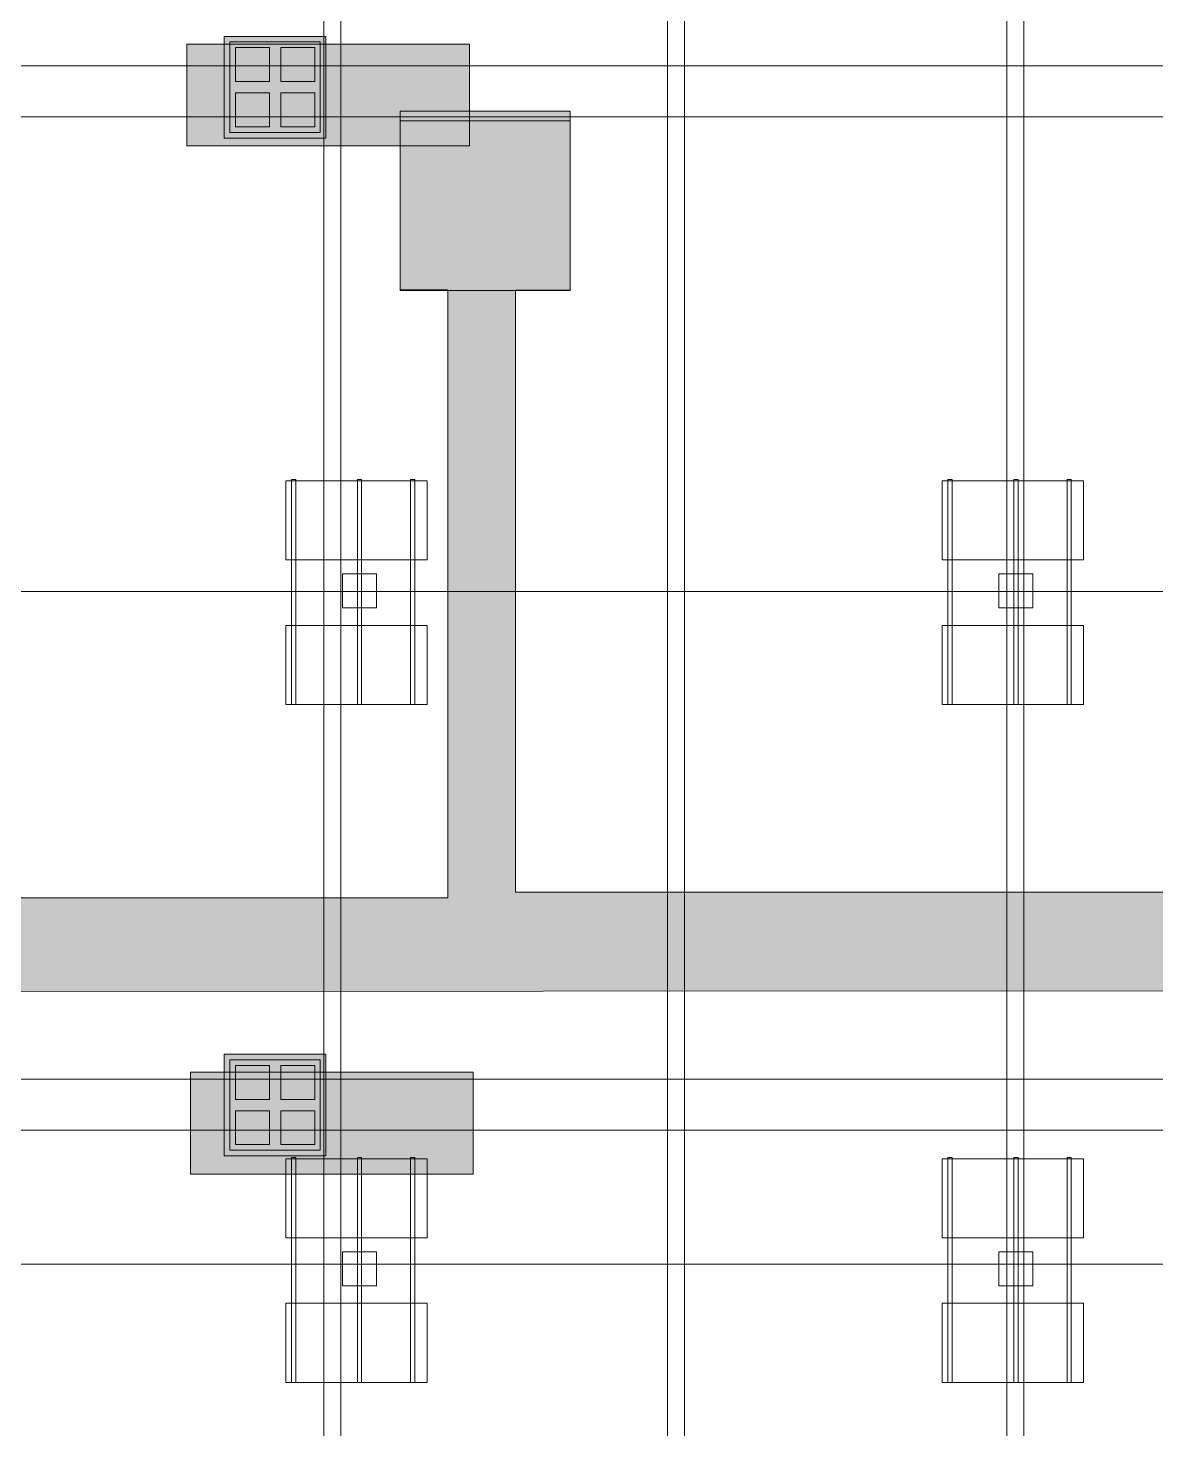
# Model space of a CAD drawing. Header units: inches. Extents: x -10671 to 1761, y -674 to 7170.
# Drawn here: x -8745.6 to -8346.8, y 3143.7 to 3639.2 of the extents above; entities that cross this region are included whole.
import ezdxf

# ---------------------------------------------------------------- set-up
doc = ezdxf.new("R2010")
doc.units = ezdxf.units.IN
doc.header["$LTSCALE"] = 19.2
doc.header["$MEASUREMENT"] = 0
for name, color, linetype, lineweight, true_color in [('DWG-bldg-utility box', 3, 'Continuous', 18, 0x00ff00), ('Venue-Ceiling-HVAC', 7, 'Continuous', 5, 0xbbbbbb), ('Venue-NO HANG ZONE', 7, 'Continuous', 15, 0xdd0000), ('Venue-Rigging Steel-High', 7, 'Continuous', 5, 0x800000), ('Venue-Rigging Steel-Low', 7, 'Continuous', 5, 0x0000dd)]:
    doc.layers.add(name, color=color, linetype=linetype, lineweight=lineweight, true_color=true_color)
for name, color, linetype, lineweight in [('Venue-Ceiling-Lights', 7, 'Continuous', 5), ('Venue-Ceiling-Lights Circuits', 7, 'Continuous', 5), ('Venue-Floor Pockets', 7, 'Continuous', 5)]:
    doc.layers.add(name, color=color, linetype=linetype, lineweight=lineweight)

# ---------------------------------------------------------------- blocks, each defined once
blk = doc.blocks.new('FLOORBOX')
at = {"layer": 'Venue-Floor Pockets', "linetype": 'Continuous', "lineweight": 0, "true_color": 0xaaaaaa}
blk.add_hatch(color=253, dxfattribs=at).paths.add_polyline_path([(-18, 18), (18, 18), (18, -18), (-18, -18)])
at = {"layer": 'Venue-Floor Pockets', "linetype": 'Continuous', "lineweight": 0, "true_color": 0xbbbbbb}
blk.add_hatch(color=9, dxfattribs=at).paths.add_polyline_path([(-16, 16), (16, 16), (16, -16), (-16, -16)])
at = {"layer": 'Venue-Floor Pockets', "linetype": 'Continuous', "lineweight": 0, "true_color": 0xdddddd}
for points in [[(-14, 14), (-2, 14), (-2, 2), (-14, 2)], [(2, 14), (14, 14), (14, 2), (2, 2)], [(-14, -2), (-2, -2), (-2, -14), (-14, -14)], [(2, -2), (14, -2), (14, -14), (2, -14)]]:
    blk.add_hatch(color=254, dxfattribs=at).paths.add_polyline_path(points)
at = {"layer": 'Venue-Floor Pockets', "color": 7, "linetype": 'Continuous', "lineweight": 5, "flags": 128}
for points in [[(-18, 18), (18, 18), (18, -18), (-18, -18)], [(-16, 16), (16, 16), (16, -16), (-16, -16)], [(-14, 14), (-2, 14), (-2, 2), (-14, 2)], [(2, 14), (14, 14), (14, 2), (2, 2)], [(-14, -2), (-2, -2), (-2, -14), (-14, -14)], [(2, -2), (14, -2), (14, -14), (2, -14)]]:
    blk.add_lwpolyline(points, close=True, dxfattribs=at)
blk = doc.blocks.new('Group-7-1')
at = {"layer": 'Venue-Ceiling-HVAC'}
for points in [[(-8613.97, 3546.41, 360.05), (-8613.97, 3546.41, 390.05), (-8613.97, 3606.41, 390.05), (-8613.97, 3606.41, 360.05)], [(-8613.97, 3606.41, 360.05), (-8613.97, 3606.41, 390.05), (-8553.97, 3606.41, 390.05), (-8553.97, 3606.41, 360.05)], [(-8613.97, 3546.41, 360.05), (-8613.97, 3606.41, 360.05), (-8553.97, 3606.41, 360.05), (-8553.97, 3546.41, 360.05)], [(-8613.97, 3546.41, 390.05), (-8613.97, 3606.41, 390.05), (-8553.97, 3606.41, 390.05), (-8553.97, 3546.41, 390.05)], [(-8553.97, 3606.41, 360.05), (-8553.97, 3606.41, 390.05), (-8553.97, 3546.41, 390.05), (-8553.97, 3546.41, 360.05)], [(-8553.97, 3546.41, 360.05), (-8553.97, 3546.41, 390.05), (-8613.97, 3546.41, 390.05), (-8613.97, 3546.41, 360.05)]]:
    blk.add_3dface(points, dxfattribs=at)
blk = doc.blocks.new('Group-10-1')
at = {"layer": 'Venue-Ceiling-HVAC'}
blk.add_blockref('Group-7-1', (0, 0), dxfattribs=at)
blk = doc.blocks.new('Group-235-1')
at = {"layer": 'Venue-Ceiling-Lights', "color": 7, "linetype": 'Continuous', "lineweight": 5}
for points in [[(-8654.49, 3399.93, 355.98), (-8654.49, 3399.93, 359.98), (-8654.49, 3427.93, 359.98), (-8654.49, 3427.93, 355.98)], [(-8654.49, 3427.93, 355.98), (-8654.49, 3427.93, 359.98), (-8604.49, 3427.93, 359.98), (-8604.49, 3427.93, 355.98)], [(-8604.49, 3427.93, 359.98), (-8654.49, 3427.93, 359.98), (-8654.49, 3399.93, 359.98), (-8604.49, 3399.93, 359.98)], [(-8604.49, 3399.93, 355.98), (-8654.49, 3399.93, 355.98), (-8654.49, 3427.93, 355.98), (-8604.49, 3427.93, 355.98)], [(-8604.49, 3427.93, 355.98), (-8604.49, 3427.93, 359.98), (-8604.49, 3399.93, 359.98), (-8604.49, 3399.93, 355.98)], [(-8604.49, 3399.93, 355.98), (-8604.49, 3399.93, 359.98), (-8654.49, 3399.93, 359.98), (-8654.49, 3399.93, 355.98)]]:
    blk.add_3dface(points, dxfattribs=at)
blk = doc.blocks.new('Group-236-1')
at = {"layer": 'Venue-Ceiling-Lights', "color": 7, "linetype": 'Continuous', "lineweight": 5}
for points in [[(-8610.34, 3399.93, 360.05), (-8610.34, 3399.93, 361.05), (-8610.34, 3479.51, 361.05), (-8610.34, 3479.51, 360.05)], [(-8610.34, 3479.51, 360.05), (-8610.34, 3479.51, 361.05), (-8608.84, 3479.51, 361.05), (-8608.84, 3479.51, 360.05)], [(-8608.84, 3479.51, 361.05), (-8610.34, 3479.51, 361.05), (-8610.34, 3399.93, 361.05), (-8608.84, 3399.93, 361.05)], [(-8608.84, 3399.93, 360.05), (-8610.34, 3399.93, 360.05), (-8610.34, 3479.51, 360.05), (-8608.84, 3479.51, 360.05)], [(-8608.84, 3479.51, 360.05), (-8608.84, 3479.51, 361.05), (-8608.84, 3399.93, 361.05), (-8608.84, 3399.93, 360.05)], [(-8608.84, 3399.93, 360.05), (-8608.84, 3399.93, 361.05), (-8610.34, 3399.93, 361.05), (-8610.34, 3399.93, 360.05)]]:
    blk.add_3dface(points, dxfattribs=at)
blk = doc.blocks.new('Group-237-1')
at = {"layer": 'Venue-Ceiling-Lights', "color": 7, "linetype": 'Continuous', "lineweight": 5}
for points in [[(-8629.16, 3399.93, 360.05), (-8629.16, 3399.93, 361.05), (-8629.16, 3479.51, 361.05), (-8629.16, 3479.51, 360.05)], [(-8629.16, 3479.51, 360.05), (-8629.16, 3479.51, 361.05), (-8627.66, 3479.51, 361.05), (-8627.66, 3479.51, 360.05)], [(-8627.66, 3479.51, 361.05), (-8629.16, 3479.51, 361.05), (-8629.16, 3399.93, 361.05), (-8627.66, 3399.93, 361.05)], [(-8627.66, 3399.93, 360.05), (-8629.16, 3399.93, 360.05), (-8629.16, 3479.51, 360.05), (-8627.66, 3479.51, 360.05)], [(-8627.66, 3479.51, 360.05), (-8627.66, 3479.51, 361.05), (-8627.66, 3399.93, 361.05), (-8627.66, 3399.93, 360.05)], [(-8627.66, 3399.93, 360.05), (-8627.66, 3399.93, 361.05), (-8629.16, 3399.93, 361.05), (-8629.16, 3399.93, 360.05)]]:
    blk.add_3dface(points, dxfattribs=at)
blk = doc.blocks.new('Group-238-1')
at = {"layer": 'Venue-Ceiling-Lights', "color": 7, "linetype": 'Continuous', "lineweight": 5}
for points in [[(-8652.43, 3399.93, 360.05), (-8652.43, 3399.93, 361.05), (-8652.43, 3479.51, 361.05), (-8652.43, 3479.51, 360.05)], [(-8652.43, 3479.51, 360.05), (-8652.43, 3479.51, 361.05), (-8650.93, 3479.51, 361.05), (-8650.93, 3479.51, 360.05)], [(-8650.93, 3479.51, 361.05), (-8652.43, 3479.51, 361.05), (-8652.43, 3399.93, 361.05), (-8650.93, 3399.93, 361.05)], [(-8650.93, 3399.93, 360.05), (-8652.43, 3399.93, 360.05), (-8652.43, 3479.51, 360.05), (-8650.93, 3479.51, 360.05)], [(-8650.93, 3479.51, 360.05), (-8650.93, 3479.51, 361.05), (-8650.93, 3399.93, 361.05), (-8650.93, 3399.93, 360.05)], [(-8650.93, 3399.93, 360.05), (-8650.93, 3399.93, 361.05), (-8652.43, 3399.93, 361.05), (-8652.43, 3399.93, 360.05)]]:
    blk.add_3dface(points, dxfattribs=at)
blk = doc.blocks.new('Group-239-1')
at = {"layer": 'Venue-Ceiling-Lights', "color": 7, "linetype": 'Continuous', "lineweight": 5}
for points in [[(-8654.49, 3451.08, 355.98), (-8654.49, 3451.08, 359.98), (-8654.49, 3479.08, 359.98), (-8654.49, 3479.08, 355.98)], [(-8654.49, 3479.08, 355.98), (-8654.49, 3479.08, 359.98), (-8604.49, 3479.08, 359.98), (-8604.49, 3479.08, 355.98)], [(-8604.49, 3479.08, 359.98), (-8654.49, 3479.08, 359.98), (-8654.49, 3451.08, 359.98), (-8604.49, 3451.08, 359.98)], [(-8604.49, 3451.08, 355.98), (-8654.49, 3451.08, 355.98), (-8654.49, 3479.08, 355.98), (-8604.49, 3479.08, 355.98)], [(-8604.49, 3479.08, 355.98), (-8604.49, 3479.08, 359.98), (-8604.49, 3451.08, 359.98), (-8604.49, 3451.08, 355.98)], [(-8604.49, 3451.08, 355.98), (-8604.49, 3451.08, 359.98), (-8654.49, 3451.08, 359.98), (-8654.49, 3451.08, 355.98)]]:
    blk.add_3dface(points, dxfattribs=at)
blk = doc.blocks.new('Group-240-1')
at = {"layer": 'Venue-Ceiling-Lights', "color": 7, "linetype": 'Continuous', "lineweight": 5}
for points in [[(-8634.44, 3446.16, 350), (-8634.44, 3446.16, 356), (-8622.44, 3446.16, 356), (-8622.44, 3446.16, 350)], [(-8634.44, 3434.16, 350), (-8634.44, 3434.16, 356), (-8634.44, 3446.16, 356), (-8634.44, 3446.16, 350)], [(-8622.44, 3446.16, 356), (-8634.44, 3446.16, 356), (-8634.44, 3434.16, 356), (-8622.44, 3434.16, 356)], [(-8622.44, 3434.16, 350), (-8634.44, 3434.16, 350), (-8634.44, 3446.16, 350), (-8622.44, 3446.16, 350)], [(-8622.44, 3446.16, 350), (-8622.44, 3446.16, 356), (-8622.44, 3434.16, 356), (-8622.44, 3434.16, 350)], [(-8622.44, 3434.16, 350), (-8622.44, 3434.16, 356), (-8634.44, 3434.16, 356), (-8634.44, 3434.16, 350)]]:
    blk.add_3dface(points, dxfattribs=at)
blk = doc.blocks.new('Group-241-1')
at = {"layer": 'Venue-Ceiling-Lights', "color": 7}
for name in ['Group-239-1', 'Group-238-1', 'Group-237-1', 'Group-236-1', 'Group-235-1']:
    blk.add_blockref(name, (0, 0), dxfattribs=at)
at = {"layer": 'Venue-Ceiling-Lights', "color": 1, "true_color": 0xff0000}
blk.add_blockref('Group-240-1', (0, 0), dxfattribs=at)
blk = doc.blocks.new('Group-242-1')
at = {"layer": 'Venue-Ceiling-Lights', "color": 7, "linetype": 'Continuous', "lineweight": 5}
for points in [[(-8654.49, 3160.18, 355.98), (-8654.49, 3160.18, 359.98), (-8654.49, 3188.18, 359.98), (-8654.49, 3188.18, 355.98)], [(-8654.49, 3188.18, 355.98), (-8654.49, 3188.18, 359.98), (-8604.49, 3188.18, 359.98), (-8604.49, 3188.18, 355.98)], [(-8604.49, 3188.18, 359.98), (-8654.49, 3188.18, 359.98), (-8654.49, 3160.18, 359.98), (-8604.49, 3160.18, 359.98)], [(-8604.49, 3160.18, 355.98), (-8654.49, 3160.18, 355.98), (-8654.49, 3188.18, 355.98), (-8604.49, 3188.18, 355.98)], [(-8604.49, 3188.18, 355.98), (-8604.49, 3188.18, 359.98), (-8604.49, 3160.18, 359.98), (-8604.49, 3160.18, 355.98)], [(-8604.49, 3160.18, 355.98), (-8604.49, 3160.18, 359.98), (-8654.49, 3160.18, 359.98), (-8654.49, 3160.18, 355.98)]]:
    blk.add_3dface(points, dxfattribs=at)
blk = doc.blocks.new('Group-243-1')
at = {"layer": 'Venue-Ceiling-Lights', "color": 7, "linetype": 'Continuous', "lineweight": 5}
for points in [[(-8610.34, 3160.18, 360.05), (-8610.34, 3160.18, 361.05), (-8610.34, 3239.77, 361.05), (-8610.34, 3239.77, 360.05)], [(-8610.34, 3239.77, 360.05), (-8610.34, 3239.77, 361.05), (-8608.84, 3239.77, 361.05), (-8608.84, 3239.77, 360.05)], [(-8608.84, 3239.77, 361.05), (-8610.34, 3239.77, 361.05), (-8610.34, 3160.18, 361.05), (-8608.84, 3160.18, 361.05)], [(-8608.84, 3160.18, 360.05), (-8610.34, 3160.18, 360.05), (-8610.34, 3239.77, 360.05), (-8608.84, 3239.77, 360.05)], [(-8608.84, 3239.77, 360.05), (-8608.84, 3239.77, 361.05), (-8608.84, 3160.18, 361.05), (-8608.84, 3160.18, 360.05)], [(-8608.84, 3160.18, 360.05), (-8608.84, 3160.18, 361.05), (-8610.34, 3160.18, 361.05), (-8610.34, 3160.18, 360.05)]]:
    blk.add_3dface(points, dxfattribs=at)
blk = doc.blocks.new('Group-244-1')
at = {"layer": 'Venue-Ceiling-Lights', "color": 7, "linetype": 'Continuous', "lineweight": 5}
for points in [[(-8629.16, 3160.18, 360.05), (-8629.16, 3160.18, 361.05), (-8629.16, 3239.77, 361.05), (-8629.16, 3239.77, 360.05)], [(-8629.16, 3239.77, 360.05), (-8629.16, 3239.77, 361.05), (-8627.66, 3239.77, 361.05), (-8627.66, 3239.77, 360.05)], [(-8627.66, 3239.77, 361.05), (-8629.16, 3239.77, 361.05), (-8629.16, 3160.18, 361.05), (-8627.66, 3160.18, 361.05)], [(-8627.66, 3160.18, 360.05), (-8629.16, 3160.18, 360.05), (-8629.16, 3239.77, 360.05), (-8627.66, 3239.77, 360.05)], [(-8627.66, 3239.77, 360.05), (-8627.66, 3239.77, 361.05), (-8627.66, 3160.18, 361.05), (-8627.66, 3160.18, 360.05)], [(-8627.66, 3160.18, 360.05), (-8627.66, 3160.18, 361.05), (-8629.16, 3160.18, 361.05), (-8629.16, 3160.18, 360.05)]]:
    blk.add_3dface(points, dxfattribs=at)
blk = doc.blocks.new('Group-245-1')
at = {"layer": 'Venue-Ceiling-Lights', "color": 7, "linetype": 'Continuous', "lineweight": 5}
for points in [[(-8652.43, 3160.18, 360.05), (-8652.43, 3160.18, 361.05), (-8652.43, 3239.77, 361.05), (-8652.43, 3239.77, 360.05)], [(-8652.43, 3239.77, 360.05), (-8652.43, 3239.77, 361.05), (-8650.93, 3239.77, 361.05), (-8650.93, 3239.77, 360.05)], [(-8650.93, 3239.77, 361.05), (-8652.43, 3239.77, 361.05), (-8652.43, 3160.18, 361.05), (-8650.93, 3160.18, 361.05)], [(-8650.93, 3160.18, 360.05), (-8652.43, 3160.18, 360.05), (-8652.43, 3239.77, 360.05), (-8650.93, 3239.77, 360.05)], [(-8650.93, 3239.77, 360.05), (-8650.93, 3239.77, 361.05), (-8650.93, 3160.18, 361.05), (-8650.93, 3160.18, 360.05)], [(-8650.93, 3160.18, 360.05), (-8650.93, 3160.18, 361.05), (-8652.43, 3160.18, 361.05), (-8652.43, 3160.18, 360.05)]]:
    blk.add_3dface(points, dxfattribs=at)
blk = doc.blocks.new('Group-246-1')
at = {"layer": 'Venue-Ceiling-Lights', "color": 7, "linetype": 'Continuous', "lineweight": 5}
for points in [[(-8654.49, 3211.33, 355.98), (-8654.49, 3211.33, 359.98), (-8654.49, 3239.33, 359.98), (-8654.49, 3239.33, 355.98)], [(-8654.49, 3239.33, 355.98), (-8654.49, 3239.33, 359.98), (-8604.49, 3239.33, 359.98), (-8604.49, 3239.33, 355.98)], [(-8604.49, 3239.33, 359.98), (-8654.49, 3239.33, 359.98), (-8654.49, 3211.33, 359.98), (-8604.49, 3211.33, 359.98)], [(-8604.49, 3211.33, 355.98), (-8654.49, 3211.33, 355.98), (-8654.49, 3239.33, 355.98), (-8604.49, 3239.33, 355.98)], [(-8604.49, 3239.33, 355.98), (-8604.49, 3239.33, 359.98), (-8604.49, 3211.33, 359.98), (-8604.49, 3211.33, 355.98)], [(-8604.49, 3211.33, 355.98), (-8604.49, 3211.33, 359.98), (-8654.49, 3211.33, 359.98), (-8654.49, 3211.33, 355.98)]]:
    blk.add_3dface(points, dxfattribs=at)
blk = doc.blocks.new('Group-247-1')
at = {"layer": 'Venue-Ceiling-Lights', "color": 7, "linetype": 'Continuous', "lineweight": 5}
for points in [[(-8634.44, 3206.41, 350), (-8634.44, 3206.41, 356), (-8622.44, 3206.41, 356), (-8622.44, 3206.41, 350)], [(-8634.44, 3194.41, 350), (-8634.44, 3194.41, 356), (-8634.44, 3206.41, 356), (-8634.44, 3206.41, 350)], [(-8622.44, 3206.41, 356), (-8634.44, 3206.41, 356), (-8634.44, 3194.41, 356), (-8622.44, 3194.41, 356)], [(-8622.44, 3194.41, 350), (-8634.44, 3194.41, 350), (-8634.44, 3206.41, 350), (-8622.44, 3206.41, 350)], [(-8622.44, 3206.41, 350), (-8622.44, 3206.41, 356), (-8622.44, 3194.41, 356), (-8622.44, 3194.41, 350)], [(-8622.44, 3194.41, 350), (-8622.44, 3194.41, 356), (-8634.44, 3194.41, 356), (-8634.44, 3194.41, 350)]]:
    blk.add_3dface(points, dxfattribs=at)
blk = doc.blocks.new('Group-248-1')
at = {"layer": 'Venue-Ceiling-Lights', "color": 7}
for name in ['Group-246-1', 'Group-245-1', 'Group-244-1', 'Group-243-1', 'Group-242-1']:
    blk.add_blockref(name, (0, 0), dxfattribs=at)
at = {"layer": 'Venue-Ceiling-Lights', "color": 1, "true_color": 0xff0000}
blk.add_blockref('Group-247-1', (0, 0), dxfattribs=at)
blk = doc.blocks.new('Group-340-1')
at = {"layer": 'Venue-Ceiling-Lights', "color": 7, "linetype": 'Continuous', "lineweight": 5}
for points in [[(-8422.38, 3399.93, 355.98), (-8422.38, 3399.93, 359.98), (-8422.38, 3427.93, 359.98), (-8422.38, 3427.93, 355.98)], [(-8422.38, 3427.93, 355.98), (-8422.38, 3427.93, 359.98), (-8372.38, 3427.93, 359.98), (-8372.38, 3427.93, 355.98)], [(-8372.38, 3427.93, 359.98), (-8422.38, 3427.93, 359.98), (-8422.38, 3399.93, 359.98), (-8372.38, 3399.93, 359.98)], [(-8372.38, 3399.93, 355.98), (-8422.38, 3399.93, 355.98), (-8422.38, 3427.93, 355.98), (-8372.38, 3427.93, 355.98)], [(-8372.38, 3427.93, 355.98), (-8372.38, 3427.93, 359.98), (-8372.38, 3399.93, 359.98), (-8372.38, 3399.93, 355.98)], [(-8372.38, 3399.93, 355.98), (-8372.38, 3399.93, 359.98), (-8422.38, 3399.93, 359.98), (-8422.38, 3399.93, 355.98)]]:
    blk.add_3dface(points, dxfattribs=at)
blk = doc.blocks.new('Group-341-1')
at = {"layer": 'Venue-Ceiling-Lights', "color": 7, "linetype": 'Continuous', "lineweight": 5}
for points in [[(-8378.23, 3399.93, 360.05), (-8378.23, 3399.93, 361.05), (-8378.23, 3479.51, 361.05), (-8378.23, 3479.51, 360.05)], [(-8378.23, 3479.51, 360.05), (-8378.23, 3479.51, 361.05), (-8376.73, 3479.51, 361.05), (-8376.73, 3479.51, 360.05)], [(-8376.73, 3479.51, 361.05), (-8378.23, 3479.51, 361.05), (-8378.23, 3399.93, 361.05), (-8376.73, 3399.93, 361.05)], [(-8376.73, 3399.93, 360.05), (-8378.23, 3399.93, 360.05), (-8378.23, 3479.51, 360.05), (-8376.73, 3479.51, 360.05)], [(-8376.73, 3479.51, 360.05), (-8376.73, 3479.51, 361.05), (-8376.73, 3399.93, 361.05), (-8376.73, 3399.93, 360.05)], [(-8376.73, 3399.93, 360.05), (-8376.73, 3399.93, 361.05), (-8378.23, 3399.93, 361.05), (-8378.23, 3399.93, 360.05)]]:
    blk.add_3dface(points, dxfattribs=at)
blk = doc.blocks.new('Group-342-1')
at = {"layer": 'Venue-Ceiling-Lights', "color": 7, "linetype": 'Continuous', "lineweight": 5}
for points in [[(-8397.05, 3399.93, 360.05), (-8397.05, 3399.93, 361.05), (-8397.05, 3479.51, 361.05), (-8397.05, 3479.51, 360.05)], [(-8397.05, 3479.51, 360.05), (-8397.05, 3479.51, 361.05), (-8395.55, 3479.51, 361.05), (-8395.55, 3479.51, 360.05)], [(-8395.55, 3479.51, 361.05), (-8397.05, 3479.51, 361.05), (-8397.05, 3399.93, 361.05), (-8395.55, 3399.93, 361.05)], [(-8395.55, 3399.93, 360.05), (-8397.05, 3399.93, 360.05), (-8397.05, 3479.51, 360.05), (-8395.55, 3479.51, 360.05)], [(-8395.55, 3479.51, 360.05), (-8395.55, 3479.51, 361.05), (-8395.55, 3399.93, 361.05), (-8395.55, 3399.93, 360.05)], [(-8395.55, 3399.93, 360.05), (-8395.55, 3399.93, 361.05), (-8397.05, 3399.93, 361.05), (-8397.05, 3399.93, 360.05)]]:
    blk.add_3dface(points, dxfattribs=at)
blk = doc.blocks.new('Group-343-1')
at = {"layer": 'Venue-Ceiling-Lights', "color": 7, "linetype": 'Continuous', "lineweight": 5}
for points in [[(-8420.32, 3399.93, 360.05), (-8420.32, 3399.93, 361.05), (-8420.32, 3479.51, 361.05), (-8420.32, 3479.51, 360.05)], [(-8420.32, 3479.51, 360.05), (-8420.32, 3479.51, 361.05), (-8418.82, 3479.51, 361.05), (-8418.82, 3479.51, 360.05)], [(-8418.82, 3479.51, 361.05), (-8420.32, 3479.51, 361.05), (-8420.32, 3399.93, 361.05), (-8418.82, 3399.93, 361.05)], [(-8418.82, 3399.93, 360.05), (-8420.32, 3399.93, 360.05), (-8420.32, 3479.51, 360.05), (-8418.82, 3479.51, 360.05)], [(-8418.82, 3479.51, 360.05), (-8418.82, 3479.51, 361.05), (-8418.82, 3399.93, 361.05), (-8418.82, 3399.93, 360.05)], [(-8418.82, 3399.93, 360.05), (-8418.82, 3399.93, 361.05), (-8420.32, 3399.93, 361.05), (-8420.32, 3399.93, 360.05)]]:
    blk.add_3dface(points, dxfattribs=at)
blk = doc.blocks.new('Group-344-1')
at = {"layer": 'Venue-Ceiling-Lights', "color": 7, "linetype": 'Continuous', "lineweight": 5}
for points in [[(-8422.38, 3451.08, 355.98), (-8422.38, 3451.08, 359.98), (-8422.38, 3479.08, 359.98), (-8422.38, 3479.08, 355.98)], [(-8422.38, 3479.08, 355.98), (-8422.38, 3479.08, 359.98), (-8372.38, 3479.08, 359.98), (-8372.38, 3479.08, 355.98)], [(-8372.38, 3479.08, 359.98), (-8422.38, 3479.08, 359.98), (-8422.38, 3451.08, 359.98), (-8372.38, 3451.08, 359.98)], [(-8372.38, 3451.08, 355.98), (-8422.38, 3451.08, 355.98), (-8422.38, 3479.08, 355.98), (-8372.38, 3479.08, 355.98)], [(-8372.38, 3479.08, 355.98), (-8372.38, 3479.08, 359.98), (-8372.38, 3451.08, 359.98), (-8372.38, 3451.08, 355.98)], [(-8372.38, 3451.08, 355.98), (-8372.38, 3451.08, 359.98), (-8422.38, 3451.08, 359.98), (-8422.38, 3451.08, 355.98)]]:
    blk.add_3dface(points, dxfattribs=at)
blk = doc.blocks.new('Group-345-1')
at = {"layer": 'Venue-Ceiling-Lights', "color": 7, "linetype": 'Continuous', "lineweight": 5}
for points in [[(-8402.33, 3446.16, 350), (-8402.33, 3446.16, 356), (-8390.33, 3446.16, 356), (-8390.33, 3446.16, 350)], [(-8402.33, 3434.16, 350), (-8402.33, 3434.16, 356), (-8402.33, 3446.16, 356), (-8402.33, 3446.16, 350)], [(-8390.33, 3446.16, 356), (-8402.33, 3446.16, 356), (-8402.33, 3434.16, 356), (-8390.33, 3434.16, 356)], [(-8390.33, 3434.16, 350), (-8402.33, 3434.16, 350), (-8402.33, 3446.16, 350), (-8390.33, 3446.16, 350)], [(-8390.33, 3446.16, 350), (-8390.33, 3446.16, 356), (-8390.33, 3434.16, 356), (-8390.33, 3434.16, 350)], [(-8390.33, 3434.16, 350), (-8390.33, 3434.16, 356), (-8402.33, 3434.16, 356), (-8402.33, 3434.16, 350)]]:
    blk.add_3dface(points, dxfattribs=at)
blk = doc.blocks.new('Group-346-1')
at = {"layer": 'Venue-Ceiling-Lights', "color": 7}
for name in ['Group-344-1', 'Group-343-1', 'Group-342-1', 'Group-341-1', 'Group-340-1']:
    blk.add_blockref(name, (0, 0), dxfattribs=at)
at = {"layer": 'Venue-Ceiling-Lights', "color": 1, "true_color": 0xff0000}
blk.add_blockref('Group-345-1', (0, 0), dxfattribs=at)
blk = doc.blocks.new('Group-347-1')
at = {"layer": 'Venue-Ceiling-Lights', "color": 7, "linetype": 'Continuous', "lineweight": 5}
for points in [[(-8422.38, 3160.18, 355.98), (-8422.38, 3160.18, 359.98), (-8422.38, 3188.18, 359.98), (-8422.38, 3188.18, 355.98)], [(-8422.38, 3188.18, 355.98), (-8422.38, 3188.18, 359.98), (-8372.38, 3188.18, 359.98), (-8372.38, 3188.18, 355.98)], [(-8372.38, 3188.18, 359.98), (-8422.38, 3188.18, 359.98), (-8422.38, 3160.18, 359.98), (-8372.38, 3160.18, 359.98)], [(-8372.38, 3160.18, 355.98), (-8422.38, 3160.18, 355.98), (-8422.38, 3188.18, 355.98), (-8372.38, 3188.18, 355.98)], [(-8372.38, 3188.18, 355.98), (-8372.38, 3188.18, 359.98), (-8372.38, 3160.18, 359.98), (-8372.38, 3160.18, 355.98)], [(-8372.38, 3160.18, 355.98), (-8372.38, 3160.18, 359.98), (-8422.38, 3160.18, 359.98), (-8422.38, 3160.18, 355.98)]]:
    blk.add_3dface(points, dxfattribs=at)
blk = doc.blocks.new('Group-348-1')
at = {"layer": 'Venue-Ceiling-Lights', "color": 7, "linetype": 'Continuous', "lineweight": 5}
for points in [[(-8378.23, 3160.18, 360.05), (-8378.23, 3160.18, 361.05), (-8378.23, 3239.77, 361.05), (-8378.23, 3239.77, 360.05)], [(-8378.23, 3239.77, 360.05), (-8378.23, 3239.77, 361.05), (-8376.73, 3239.77, 361.05), (-8376.73, 3239.77, 360.05)], [(-8376.73, 3239.77, 361.05), (-8378.23, 3239.77, 361.05), (-8378.23, 3160.18, 361.05), (-8376.73, 3160.18, 361.05)], [(-8376.73, 3160.18, 360.05), (-8378.23, 3160.18, 360.05), (-8378.23, 3239.77, 360.05), (-8376.73, 3239.77, 360.05)], [(-8376.73, 3239.77, 360.05), (-8376.73, 3239.77, 361.05), (-8376.73, 3160.18, 361.05), (-8376.73, 3160.18, 360.05)], [(-8376.73, 3160.18, 360.05), (-8376.73, 3160.18, 361.05), (-8378.23, 3160.18, 361.05), (-8378.23, 3160.18, 360.05)]]:
    blk.add_3dface(points, dxfattribs=at)
blk = doc.blocks.new('Group-349-1')
at = {"layer": 'Venue-Ceiling-Lights', "color": 7, "linetype": 'Continuous', "lineweight": 5}
for points in [[(-8397.05, 3160.18, 360.05), (-8397.05, 3160.18, 361.05), (-8397.05, 3239.77, 361.05), (-8397.05, 3239.77, 360.05)], [(-8397.05, 3239.77, 360.05), (-8397.05, 3239.77, 361.05), (-8395.55, 3239.77, 361.05), (-8395.55, 3239.77, 360.05)], [(-8395.55, 3239.77, 361.05), (-8397.05, 3239.77, 361.05), (-8397.05, 3160.18, 361.05), (-8395.55, 3160.18, 361.05)], [(-8395.55, 3160.18, 360.05), (-8397.05, 3160.18, 360.05), (-8397.05, 3239.77, 360.05), (-8395.55, 3239.77, 360.05)], [(-8395.55, 3239.77, 360.05), (-8395.55, 3239.77, 361.05), (-8395.55, 3160.18, 361.05), (-8395.55, 3160.18, 360.05)], [(-8395.55, 3160.18, 360.05), (-8395.55, 3160.18, 361.05), (-8397.05, 3160.18, 361.05), (-8397.05, 3160.18, 360.05)]]:
    blk.add_3dface(points, dxfattribs=at)
blk = doc.blocks.new('Group-350-1')
at = {"layer": 'Venue-Ceiling-Lights', "color": 7, "linetype": 'Continuous', "lineweight": 5}
for points in [[(-8420.32, 3160.18, 360.05), (-8420.32, 3160.18, 361.05), (-8420.32, 3239.77, 361.05), (-8420.32, 3239.77, 360.05)], [(-8420.32, 3239.77, 360.05), (-8420.32, 3239.77, 361.05), (-8418.82, 3239.77, 361.05), (-8418.82, 3239.77, 360.05)], [(-8418.82, 3239.77, 361.05), (-8420.32, 3239.77, 361.05), (-8420.32, 3160.18, 361.05), (-8418.82, 3160.18, 361.05)], [(-8418.82, 3160.18, 360.05), (-8420.32, 3160.18, 360.05), (-8420.32, 3239.77, 360.05), (-8418.82, 3239.77, 360.05)], [(-8418.82, 3239.77, 360.05), (-8418.82, 3239.77, 361.05), (-8418.82, 3160.18, 361.05), (-8418.82, 3160.18, 360.05)], [(-8418.82, 3160.18, 360.05), (-8418.82, 3160.18, 361.05), (-8420.32, 3160.18, 361.05), (-8420.32, 3160.18, 360.05)]]:
    blk.add_3dface(points, dxfattribs=at)
blk = doc.blocks.new('Group-351-1')
at = {"layer": 'Venue-Ceiling-Lights', "color": 7, "linetype": 'Continuous', "lineweight": 5}
for points in [[(-8422.38, 3211.33, 355.98), (-8422.38, 3211.33, 359.98), (-8422.38, 3239.33, 359.98), (-8422.38, 3239.33, 355.98)], [(-8422.38, 3239.33, 355.98), (-8422.38, 3239.33, 359.98), (-8372.38, 3239.33, 359.98), (-8372.38, 3239.33, 355.98)], [(-8372.38, 3239.33, 359.98), (-8422.38, 3239.33, 359.98), (-8422.38, 3211.33, 359.98), (-8372.38, 3211.33, 359.98)], [(-8372.38, 3211.33, 355.98), (-8422.38, 3211.33, 355.98), (-8422.38, 3239.33, 355.98), (-8372.38, 3239.33, 355.98)], [(-8372.38, 3239.33, 355.98), (-8372.38, 3239.33, 359.98), (-8372.38, 3211.33, 359.98), (-8372.38, 3211.33, 355.98)], [(-8372.38, 3211.33, 355.98), (-8372.38, 3211.33, 359.98), (-8422.38, 3211.33, 359.98), (-8422.38, 3211.33, 355.98)]]:
    blk.add_3dface(points, dxfattribs=at)
blk = doc.blocks.new('Group-352-1')
at = {"layer": 'Venue-Ceiling-Lights', "color": 7, "linetype": 'Continuous', "lineweight": 5}
for points in [[(-8402.33, 3206.41, 350), (-8402.33, 3206.41, 356), (-8390.33, 3206.41, 356), (-8390.33, 3206.41, 350)], [(-8402.33, 3194.41, 350), (-8402.33, 3194.41, 356), (-8402.33, 3206.41, 356), (-8402.33, 3206.41, 350)], [(-8390.33, 3206.41, 356), (-8402.33, 3206.41, 356), (-8402.33, 3194.41, 356), (-8390.33, 3194.41, 356)], [(-8390.33, 3194.41, 350), (-8402.33, 3194.41, 350), (-8402.33, 3206.41, 350), (-8390.33, 3206.41, 350)], [(-8390.33, 3206.41, 350), (-8390.33, 3206.41, 356), (-8390.33, 3194.41, 356), (-8390.33, 3194.41, 350)], [(-8390.33, 3194.41, 350), (-8390.33, 3194.41, 356), (-8402.33, 3194.41, 356), (-8402.33, 3194.41, 350)]]:
    blk.add_3dface(points, dxfattribs=at)
blk = doc.blocks.new('Group-353-1')
at = {"layer": 'Venue-Ceiling-Lights', "color": 7}
for name in ['Group-351-1', 'Group-350-1', 'Group-349-1', 'Group-348-1', 'Group-347-1']:
    blk.add_blockref(name, (0, 0), dxfattribs=at)
at = {"layer": 'Venue-Ceiling-Lights', "color": 1, "true_color": 0xff0000}
blk.add_blockref('Group-352-1', (0, 0), dxfattribs=at)

msp = doc.modelspace()

# ---------------------------------------------------------------- hatches: boundary and pattern name
at = {"layer": 'Venue-Ceiling-HVAC', "linetype": 'Continuous', "lineweight": 0, "true_color": 0xbbbbbb}
msp.add_hatch(color=9, dxfattribs=at).paths.add_polyline_path([(-9130.05, 3298.51), (-9130.45, 3549.75), (-9148.2, 3549.75), (-9148.2, 3607.52), (-9087.49, 3607.52), (-9087.49, 3549.75), (-9106.04, 3549.75), (-9106.04, 3331.57), (-8597.21, 3331.57), (-8597.21, 3546.64), (-8614, 3546.64), (-8614, 3609.77), (-8553.96, 3609.77), (-8553.96, 3546.54), (-8573.27, 3546.54), (-8573.27, 3333.55), (-8043.26, 3333.55), (-8043.26, 3547.23), (-8062.45, 3547.23), (-8062.45, 3607.05), (-8002.49, 3607.02), (-8002.49, 3547.09), (-8020.51, 3547.09), (-8020.51, 3333.54), (-7490.93, 3333.54), (-7490.93, 3547.51), (-7509.78, 3547.51), (-7509.78, 3607.69), (-7449.78, 3607.69), (-7449.78, 3547.63), (-7467.8, 3547.63), (-7467.8, 3333.6), (-6956.37, 3333.59), (-6956.47, 3545.19), (-6975.25, 3545.2), (-6975.15, 3605.25), (-6915.19, 3605.25), (-6915.19, 3545.29), (-6933.49, 3545.29), (-6933.43, 3333.42), (-6452.07, 3334.3), (-6452.07, 3551.08), (-6470.84, 3551.08), (-6470.84, 3611.08), (-6410.84, 3611.08), (-6410.84, 3551.08), (-6429.09, 3551.08), (-6429.03, 3333.63), (-6297.67, 3333.91), (-6297.74, 3299.1)])
at = {"layer": 'Venue-NO HANG ZONE', "linetype": 'Continuous', "lineweight": 0}
for points in [[(-8689.49, 3597.51), (-8689.49, 3633.51), (-8589.49, 3633.51), (-8589.49, 3597.51)], [(-8688.17, 3233.9), (-8688.17, 3269.9), (-8588.17, 3269.9), (-8588.17, 3233.9)]]:
    msp.add_hatch(color=7, dxfattribs=at).paths.add_polyline_path(points)

# ---------------------------------------------------------------- linework, layer by layer
at = {"layer": 'Venue-Ceiling-HVAC', "flags": 128}
msp.add_lwpolyline([(-6297.74, 3299.1), (-9130.05, 3298.51), (-9130.45, 3549.75), (-9148.2, 3549.75), (-9148.2, 3607.52), (-9087.49, 3607.52), (-9087.49, 3549.75), (-9106.04, 3549.75), (-9106.04, 3331.57), (-8597.21, 3331.57), (-8597.21, 3546.64), (-8614, 3546.64), (-8614, 3609.77), (-8553.96, 3609.77), (-8553.96, 3546.54), (-8573.27, 3546.54), (-8573.27, 3333.55), (-8043.26, 3333.55)], dxfattribs=at)
at = {"layer": 'Venue-Ceiling-Lights Circuits', "color": 7, "linetype": 'Continuous', "lineweight": 5}
for p, q in [((-9940.79, 3439.89), (-6227.6, 3439.89)), ((-9940.79, 3202.05), (-6227.6, 3202.05))]:
    msp.add_line(p, q, dxfattribs=at)
at = {"layer": 'Venue-NO HANG ZONE', "flags": 128}
for points in [[(-8689.49, 3597.51), (-8689.49, 3633.51), (-8589.49, 3633.51), (-8589.49, 3597.51)], [(-8688.17, 3233.9), (-8688.17, 3269.9), (-8588.17, 3269.9), (-8588.17, 3233.9)]]:
    msp.add_lwpolyline(points, close=True, dxfattribs=at)
at = {"layer": 'Venue-Rigging Steel-High'}
for p, q in [((-8640.98, 397.51), (-8640.98, 3975.62)), ((-8634.98, 397.51), (-8634.98, 3975.62)), ((-8519.47, 259.52), (-8519.47, 3975.62)), ((-8513.47, 259.52), (-8513.47, 3975.62)), ((-8399.49, 259.52), (-8399.49, 3975.62)), ((-8393.49, 259.52), (-8393.49, 3975.62))]:
    msp.add_line(p, q, dxfattribs=at)
at = {"layer": 'Venue-Rigging Steel-Low'}
for p, q in [((-6848.73, 3625.86), (-9347.48, 3625.86)), ((-6848.73, 3607.86), (-9347.48, 3607.86)), ((-6848.73, 3267.4), (-9347.48, 3267.4)), ((-6848.73, 3249.4), (-9347.48, 3249.4))]:
    msp.add_line(p, q, dxfattribs=at)

# ---------------------------------------------------------------- block references
at = {"layer": 'DWG-bldg-utility box', "rotation": 90}
for p in [(-8658.26, 3618.29), (-8658.26, 3258.29)]:
    msp.add_blockref('FLOORBOX', p, dxfattribs=at)
at = {"layer": 'Venue-Ceiling-HVAC'}
msp.add_blockref('Group-10-1', (0, 0), dxfattribs=at)
at = {"layer": 'Venue-Ceiling-Lights', "color": 7}
for name in ['Group-241-1', 'Group-346-1', 'Group-248-1', 'Group-353-1']:
    msp.add_blockref(name, (0, 0), dxfattribs=at)

doc.saveas('drawing.dxf')
